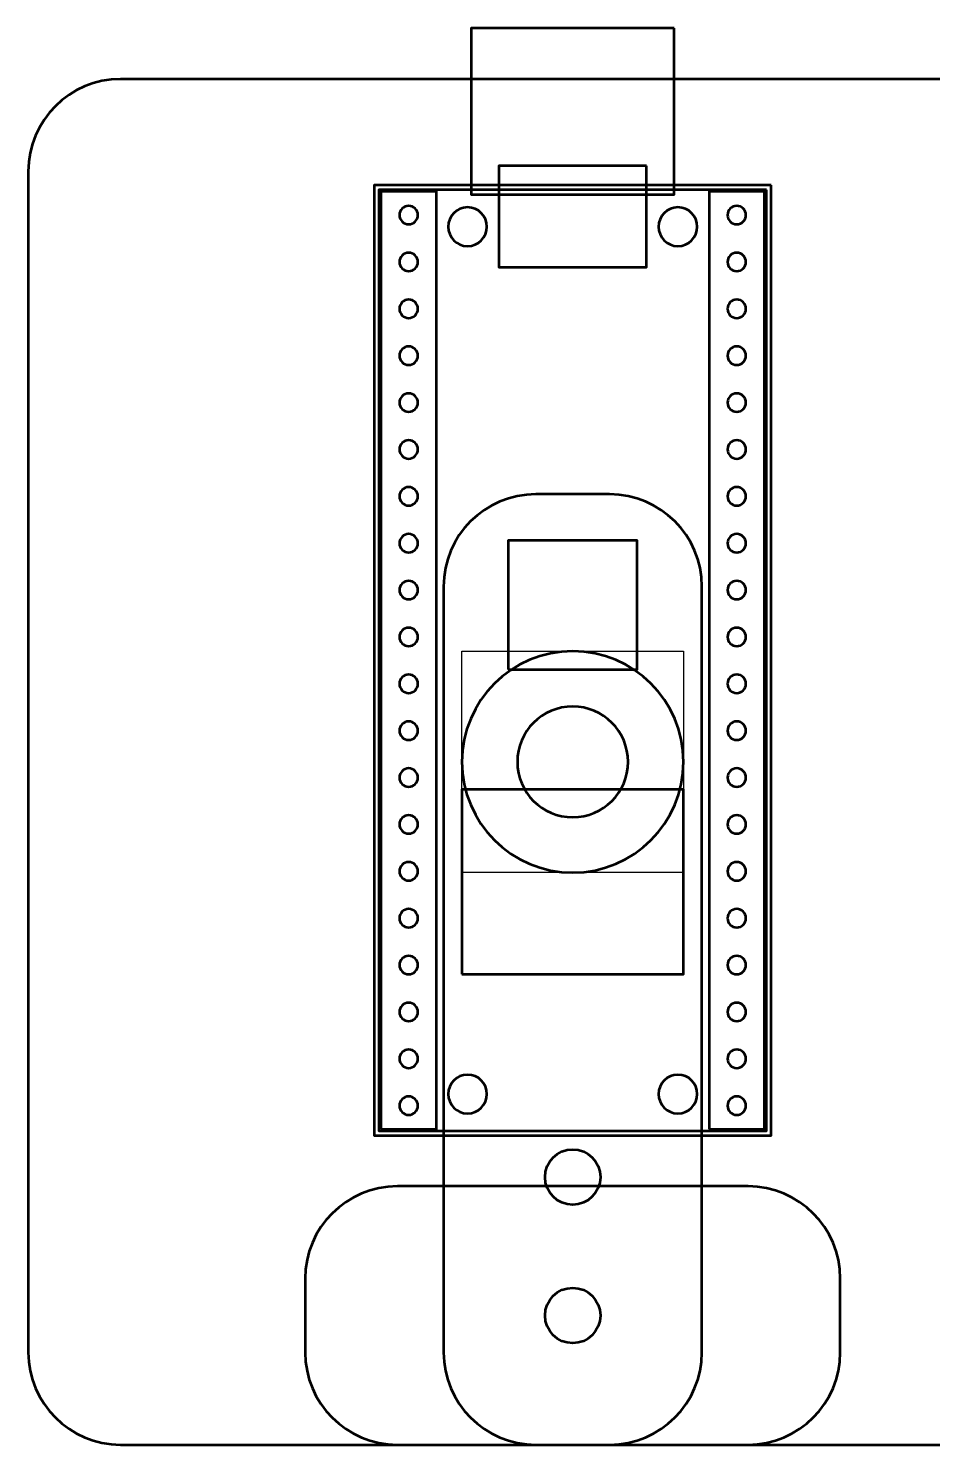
# Model space of a CAD drawing. Header units: centimetres. Extents: x -67 to 67, y -62 to 59.
# Drawn here: x -1.45 to 3.45, y -3.7 to 3.98 of the extents above; entities that cross this region are included whole.
import ezdxf

# ---------------------------------------------------------------- set-up
doc = ezdxf.new("R2010")
doc.units = ezdxf.units.CM
doc.header["$MEASUREMENT"] = 0
doc.layers.add('Layer 1', color=7, linetype='Continuous')

msp = doc.modelspace()

# ---------------------------------------------------------------- linework, layer by layer
at = {"layer": 'Layer 1', "lineweight": 53}
for points in [[(0.461, -1.99), (0.761, -1.99), (0.761, 3.09), (0.461, 3.09), (0.461, -1.99)], [(2.239, -1.99), (2.539, -1.99), (2.539, 3.09), (2.239, 3.09), (2.239, -1.99)]]:
    msp.add_lwpolyline(points, close=True, dxfattribs=at)
at = {"layer": 'Layer 1', "color": 30, "lineweight": 53}
for points in [[(1.15, 0.5), (1.85, 0.5), (1.85, 1.2), (1.15, 1.2), (1.15, 0.5)], [(0.9, -1.15), (2.1, -1.15), (2.1, -0.15), (0.9, -0.15), (0.9, -1.15)]]:
    msp.add_lwpolyline(points, close=True, dxfattribs=at)
at = {"layer": 'Layer 1', "color": 3}
msp.add_lwpolyline([(0.9, 0.6), (2.1, 0.6), (2.1, -0.6), (0.9, -0.6), (0.9, 0.6)], close=True, dxfattribs=at)
at = {"layer": 'Layer 1', "lineweight": 53}
for centre in [(1.5, -2.25), (1.5, -3)]:
    msp.add_ellipse(centre, major_axis=(0, 0.15), ratio=1, dxfattribs=at)
at = {"layer": 'Layer 1', "color": 4, "lineweight": 53}
msp.add_open_spline([(2.05, 3.975), (2.05, 3.975), (2.05, 3.075), (2.05, 3.075), (2.05, 3.075), (2.05, 3.075), (0.95, 3.075), (0.95, 3.075), (0.95, 3.075), (0.95, 3.075), (0.95, 3.975), (0.95, 3.975), (0.95, 3.975), (0.95, 3.975), (2.05, 3.975), (2.05, 3.975)], degree=3, knots=[0, 0, 0, 0, 0.2, 0.2, 0.2, 0.2, 0.4, 0.4, 0.4, 0.4, 0.6, 0.6, 0.6, 0.6, 1, 1, 1, 1], dxfattribs=at)
at = {"layer": 'Layer 1', "lineweight": 53}
for points, knots in [([(-1.45, -3.2), (-1.45, -3.2), (-1.45, 3.2), (-1.45, 3.2), (-1.45, 3.2), (-1.45, 3.47614), (-1.22614, 3.7), (-0.95, 3.7), (-0.95, 3.7), (-0.95, 3.7), (3.95, 3.7), (3.95, 3.7), (3.95, 3.7), (4.22614, 3.7), (4.45, 3.47614), (4.45, 3.2), (4.45, 3.2), (4.45, 3.2), (4.45, -3.2), (4.45, -3.2), (4.45, -3.2), (4.45, -3.47614), (4.22614, -3.7), (3.95, -3.7), (3.95, -3.7), (3.95, -3.7), (-0.95, -3.7), (-0.95, -3.7), (-0.95, -3.7), (-1.22614, -3.7), (-1.45, -3.47614), (-1.45, -3.2)], [0, 0, 0, 0, 0.1111111, 0.1111111, 0.1111111, 0.1111111, 0.2222222, 0.2222222, 0.2222222, 0.2222222, 0.3333333, 0.3333333, 0.3333333, 0.3333333, 0.4444444, 0.4444444, 0.4444444, 0.4444444, 0.5555556, 0.5555556, 0.5555556, 0.5555556, 0.6666667, 0.6666667, 0.6666667, 0.6666667, 0.7777778, 0.7777778, 0.7777778, 0.7777778, 1, 1, 1, 1]), ([(2.575, 3.125), (2.575, 3.125), (2.575, -2.025), (2.575, -2.025), (2.575, -2.025), (2.575, -2.025), (0.425, -2.025), (0.425, -2.025), (0.425, -2.025), (0.425, -2.025), (0.425, 3.125), (0.425, 3.125), (0.425, 3.125), (0.425, 3.125), (2.575, 3.125), (2.575, 3.125)], [0, 0, 0, 0, 0.2, 0.2, 0.2, 0.2, 0.4, 0.4, 0.4, 0.4, 0.6, 0.6, 0.6, 0.6, 1, 1, 1, 1]), ([(0.8, -3.2), (0.8, -3.2), (0.8, 0.95), (0.8, 0.95), (0.8, 0.95), (0.8, 1.22614), (1.02386, 1.45), (1.3, 1.45), (1.3, 1.45), (1.3, 1.45), (1.7, 1.45), (1.7, 1.45), (1.7, 1.45), (1.97614, 1.45), (2.2, 1.22614), (2.2, 0.95), (2.2, 0.95), (2.2, 0.95), (2.2, -3.2), (2.2, -3.2), (2.2, -3.2), (2.2, -3.47614), (1.97614, -3.7), (1.7, -3.7), (1.7, -3.7), (1.7, -3.7), (1.3, -3.7), (1.3, -3.7), (1.3, -3.7), (1.02386, -3.7), (0.8, -3.47614), (0.8, -3.2)], [0, 0, 0, 0, 0.1111111, 0.1111111, 0.1111111, 0.1111111, 0.2222222, 0.2222222, 0.2222222, 0.2222222, 0.3333333, 0.3333333, 0.3333333, 0.3333333, 0.4444444, 0.4444444, 0.4444444, 0.4444444, 0.5555556, 0.5555556, 0.5555556, 0.5555556, 0.6666667, 0.6666667, 0.6666667, 0.6666667, 0.7777778, 0.7777778, 0.7777778, 0.7777778, 1, 1, 1, 1]), ([(1.5, 0.3), (1.66569, 0.3), (1.8, 0.16569), (1.8, 0), (1.8, 0), (1.8, -0.16569), (1.66569, -0.3), (1.5, -0.3), (1.5, -0.3), (1.33431, -0.3), (1.2, -0.16569), (1.2, 0), (1.2, 0), (1.2, 0.16569), (1.33431, 0.3), (1.5, 0.3)], [0, 0, 0, 0, 0.2, 0.2, 0.2, 0.2, 0.4, 0.4, 0.4, 0.4, 0.6, 0.6, 0.6, 0.6, 1, 1, 1, 1]), ([(2.45, -3.7), (2.45, -3.7), (0.55, -3.7), (0.55, -3.7), (0.55, -3.7), (0.27386, -3.7), (0.05, -3.47614), (0.05, -3.2), (0.05, -3.2), (0.05, -3.2), (0.05, -2.8), (0.05, -2.8), (0.05, -2.8), (0.05, -2.52386), (0.27386, -2.3), (0.55, -2.3), (0.55, -2.3), (0.55, -2.3), (2.45, -2.3), (2.45, -2.3), (2.45, -2.3), (2.72614, -2.3), (2.95, -2.52386), (2.95, -2.8), (2.95, -2.8), (2.95, -2.8), (2.95, -3.2), (2.95, -3.2), (2.95, -3.2), (2.95, -3.47614), (2.72614, -3.7), (2.45, -3.7)], [0, 0, 0, 0, 0.1111111, 0.1111111, 0.1111111, 0.1111111, 0.2222222, 0.2222222, 0.2222222, 0.2222222, 0.3333333, 0.3333333, 0.3333333, 0.3333333, 0.4444444, 0.4444444, 0.4444444, 0.4444444, 0.5555556, 0.5555556, 0.5555556, 0.5555556, 0.6666667, 0.6666667, 0.6666667, 0.6666667, 0.7777778, 0.7777778, 0.7777778, 0.7777778, 1, 1, 1, 1])]:
    msp.add_open_spline(points, degree=3, knots=knots, dxfattribs=at)
at = {"layer": 'Layer 1', "color": 30, "lineweight": 53}
for points in [[(1.9, 3.23), (1.9, 3.23), (1.9, 2.68), (1.9, 2.68), (1.9, 2.68), (1.9, 2.68), (1.1, 2.68), (1.1, 2.68), (1.1, 2.68), (1.1, 2.68), (1.1, 3.23), (1.1, 3.23), (1.1, 3.23), (1.1, 3.23), (1.9, 3.23), (1.9, 3.23)], [(2.55, 3.1), (2.55, 3.1), (2.55, -2), (2.55, -2), (2.55, -2), (2.55, -2), (0.45, -2), (0.45, -2), (0.45, -2), (0.45, -2), (0.45, 3.1), (0.45, 3.1), (0.45, 3.1), (0.45, 3.1), (2.55, 3.1), (2.55, 3.1)], [(0.661, 2.963), (0.661, 2.93539), (0.63861, 2.913), (0.611, 2.913), (0.611, 2.913), (0.58339, 2.913), (0.561, 2.93539), (0.561, 2.963), (0.561, 2.963), (0.561, 2.99061), (0.58339, 3.013), (0.611, 3.013), (0.611, 3.013), (0.63861, 3.013), (0.661, 2.99061), (0.661, 2.963)], [(1.035, 2.9), (1.035, 2.84201), (0.98799, 2.795), (0.93, 2.795), (0.93, 2.795), (0.87201, 2.795), (0.825, 2.84201), (0.825, 2.9), (0.825, 2.9), (0.825, 2.95799), (0.87201, 3.005), (0.93, 3.005), (0.93, 3.005), (0.98799, 3.005), (1.035, 2.95799), (1.035, 2.9)], [(2.175, 2.9), (2.175, 2.84201), (2.12799, 2.795), (2.07, 2.795), (2.07, 2.795), (2.01201, 2.795), (1.965, 2.84201), (1.965, 2.9), (1.965, 2.9), (1.965, 2.95799), (2.01201, 3.005), (2.07, 3.005), (2.07, 3.005), (2.12799, 3.005), (2.175, 2.95799), (2.175, 2.9)], [(2.439, 2.963), (2.439, 2.93539), (2.41661, 2.913), (2.389, 2.913), (2.389, 2.913), (2.36139, 2.913), (2.339, 2.93539), (2.339, 2.963), (2.339, 2.963), (2.339, 2.99061), (2.36139, 3.013), (2.389, 3.013), (2.389, 3.013), (2.41661, 3.013), (2.439, 2.99061), (2.439, 2.963)], [(0.661, 2.709), (0.661, 2.68139), (0.63861, 2.659), (0.611, 2.659), (0.611, 2.659), (0.58339, 2.659), (0.561, 2.68139), (0.561, 2.709), (0.561, 2.709), (0.561, 2.73661), (0.58339, 2.759), (0.611, 2.759), (0.611, 2.759), (0.63861, 2.759), (0.661, 2.73661), (0.661, 2.709)], [(2.439, 2.709), (2.439, 2.68139), (2.41661, 2.659), (2.389, 2.659), (2.389, 2.659), (2.36139, 2.659), (2.339, 2.68139), (2.339, 2.709), (2.339, 2.709), (2.339, 2.73661), (2.36139, 2.759), (2.389, 2.759), (2.389, 2.759), (2.41661, 2.759), (2.439, 2.73661), (2.439, 2.709)], [(0.661, 2.455), (0.661, 2.42739), (0.63861, 2.405), (0.611, 2.405), (0.611, 2.405), (0.58339, 2.405), (0.561, 2.42739), (0.561, 2.455), (0.561, 2.455), (0.561, 2.48261), (0.58339, 2.505), (0.611, 2.505), (0.611, 2.505), (0.63861, 2.505), (0.661, 2.48261), (0.661, 2.455)], [(2.439, 2.455), (2.439, 2.42739), (2.41661, 2.405), (2.389, 2.405), (2.389, 2.405), (2.36139, 2.405), (2.339, 2.42739), (2.339, 2.455), (2.339, 2.455), (2.339, 2.48261), (2.36139, 2.505), (2.389, 2.505), (2.389, 2.505), (2.41661, 2.505), (2.439, 2.48261), (2.439, 2.455)], [(0.661, 2.201), (0.661, 2.17339), (0.63861, 2.151), (0.611, 2.151), (0.611, 2.151), (0.58339, 2.151), (0.561, 2.17339), (0.561, 2.201), (0.561, 2.201), (0.561, 2.22861), (0.58339, 2.251), (0.611, 2.251), (0.611, 2.251), (0.63861, 2.251), (0.661, 2.22861), (0.661, 2.201)], [(2.439, 2.201), (2.439, 2.17339), (2.41661, 2.151), (2.389, 2.151), (2.389, 2.151), (2.36139, 2.151), (2.339, 2.17339), (2.339, 2.201), (2.339, 2.201), (2.339, 2.22861), (2.36139, 2.251), (2.389, 2.251), (2.389, 2.251), (2.41661, 2.251), (2.439, 2.22861), (2.439, 2.201)], [(0.661, 1.947), (0.661, 1.91939), (0.63861, 1.897), (0.611, 1.897), (0.611, 1.897), (0.58339, 1.897), (0.561, 1.91939), (0.561, 1.947), (0.561, 1.947), (0.561, 1.97461), (0.58339, 1.997), (0.611, 1.997), (0.611, 1.997), (0.63861, 1.997), (0.661, 1.97461), (0.661, 1.947)], [(2.439, 1.947), (2.439, 1.91939), (2.41661, 1.897), (2.389, 1.897), (2.389, 1.897), (2.36139, 1.897), (2.339, 1.91939), (2.339, 1.947), (2.339, 1.947), (2.339, 1.97461), (2.36139, 1.997), (2.389, 1.997), (2.389, 1.997), (2.41661, 1.997), (2.439, 1.97461), (2.439, 1.947)], [(0.661, 1.693), (0.661, 1.66539), (0.63861, 1.643), (0.611, 1.643), (0.611, 1.643), (0.58339, 1.643), (0.561, 1.66539), (0.561, 1.693), (0.561, 1.693), (0.561, 1.72061), (0.58339, 1.743), (0.611, 1.743), (0.611, 1.743), (0.63861, 1.743), (0.661, 1.72061), (0.661, 1.693)], [(2.439, 1.693), (2.439, 1.66539), (2.41661, 1.643), (2.389, 1.643), (2.389, 1.643), (2.36139, 1.643), (2.339, 1.66539), (2.339, 1.693), (2.339, 1.693), (2.339, 1.72061), (2.36139, 1.743), (2.389, 1.743), (2.389, 1.743), (2.41661, 1.743), (2.439, 1.72061), (2.439, 1.693)], [(0.661, 1.439), (0.661, 1.41139), (0.63861, 1.389), (0.611, 1.389), (0.611, 1.389), (0.58339, 1.389), (0.561, 1.41139), (0.561, 1.439), (0.561, 1.439), (0.561, 1.46661), (0.58339, 1.489), (0.611, 1.489), (0.611, 1.489), (0.63861, 1.489), (0.661, 1.46661), (0.661, 1.439)], [(2.439, 1.439), (2.439, 1.41139), (2.41661, 1.389), (2.389, 1.389), (2.389, 1.389), (2.36139, 1.389), (2.339, 1.41139), (2.339, 1.439), (2.339, 1.439), (2.339, 1.46661), (2.36139, 1.489), (2.389, 1.489), (2.389, 1.489), (2.41661, 1.489), (2.439, 1.46661), (2.439, 1.439)], [(0.661, 1.185), (0.661, 1.15739), (0.63861, 1.135), (0.611, 1.135), (0.611, 1.135), (0.58339, 1.135), (0.561, 1.15739), (0.561, 1.185), (0.561, 1.185), (0.561, 1.21261), (0.58339, 1.235), (0.611, 1.235), (0.611, 1.235), (0.63861, 1.235), (0.661, 1.21261), (0.661, 1.185)], [(2.439, 1.185), (2.439, 1.15739), (2.41661, 1.135), (2.389, 1.135), (2.389, 1.135), (2.36139, 1.135), (2.339, 1.15739), (2.339, 1.185), (2.339, 1.185), (2.339, 1.21261), (2.36139, 1.235), (2.389, 1.235), (2.389, 1.235), (2.41661, 1.235), (2.439, 1.21261), (2.439, 1.185)], [(0.661, 0.931), (0.661, 0.90339), (0.63861, 0.881), (0.611, 0.881), (0.611, 0.881), (0.58339, 0.881), (0.561, 0.90339), (0.561, 0.931), (0.561, 0.931), (0.561, 0.95861), (0.58339, 0.981), (0.611, 0.981), (0.611, 0.981), (0.63861, 0.981), (0.661, 0.95861), (0.661, 0.931)], [(2.439, 0.931), (2.439, 0.90339), (2.41661, 0.881), (2.389, 0.881), (2.389, 0.881), (2.36139, 0.881), (2.339, 0.90339), (2.339, 0.931), (2.339, 0.931), (2.339, 0.95861), (2.36139, 0.981), (2.389, 0.981), (2.389, 0.981), (2.41661, 0.981), (2.439, 0.95861), (2.439, 0.931)], [(0.661, 0.677), (0.661, 0.64939), (0.63861, 0.627), (0.611, 0.627), (0.611, 0.627), (0.58339, 0.627), (0.561, 0.64939), (0.561, 0.677), (0.561, 0.677), (0.561, 0.70461), (0.58339, 0.727), (0.611, 0.727), (0.611, 0.727), (0.63861, 0.727), (0.661, 0.70461), (0.661, 0.677)], [(2.439, 0.677), (2.439, 0.64939), (2.41661, 0.627), (2.389, 0.627), (2.389, 0.627), (2.36139, 0.627), (2.339, 0.64939), (2.339, 0.677), (2.339, 0.677), (2.339, 0.70461), (2.36139, 0.727), (2.389, 0.727), (2.389, 0.727), (2.41661, 0.727), (2.439, 0.70461), (2.439, 0.677)], [(0.661, 0.423), (0.661, 0.39539), (0.63861, 0.373), (0.611, 0.373), (0.611, 0.373), (0.58339, 0.373), (0.561, 0.39539), (0.561, 0.423), (0.561, 0.423), (0.561, 0.45061), (0.58339, 0.473), (0.611, 0.473), (0.611, 0.473), (0.63861, 0.473), (0.661, 0.45061), (0.661, 0.423)], [(2.439, 0.423), (2.439, 0.39539), (2.41661, 0.373), (2.389, 0.373), (2.389, 0.373), (2.36139, 0.373), (2.339, 0.39539), (2.339, 0.423), (2.339, 0.423), (2.339, 0.45061), (2.36139, 0.473), (2.389, 0.473), (2.389, 0.473), (2.41661, 0.473), (2.439, 0.45061), (2.439, 0.423)], [(0.661, 0.169), (0.661, 0.14139), (0.63861, 0.119), (0.611, 0.119), (0.611, 0.119), (0.58339, 0.119), (0.561, 0.14139), (0.561, 0.169), (0.561, 0.169), (0.561, 0.19661), (0.58339, 0.219), (0.611, 0.219), (0.611, 0.219), (0.63861, 0.219), (0.661, 0.19661), (0.661, 0.169)], [(2.439, 0.169), (2.439, 0.14139), (2.41661, 0.119), (2.389, 0.119), (2.389, 0.119), (2.36139, 0.119), (2.339, 0.14139), (2.339, 0.169), (2.339, 0.169), (2.339, 0.19661), (2.36139, 0.219), (2.389, 0.219), (2.389, 0.219), (2.41661, 0.219), (2.439, 0.19661), (2.439, 0.169)], [(0.661, -0.085), (0.661, -0.11261), (0.63861, -0.135), (0.611, -0.135), (0.611, -0.135), (0.58339, -0.135), (0.561, -0.11261), (0.561, -0.085), (0.561, -0.085), (0.561, -0.05739), (0.58339, -0.035), (0.611, -0.035), (0.611, -0.035), (0.63861, -0.035), (0.661, -0.05739), (0.661, -0.085)], [(2.439, -0.085), (2.439, -0.11261), (2.41661, -0.135), (2.389, -0.135), (2.389, -0.135), (2.36139, -0.135), (2.339, -0.11261), (2.339, -0.085), (2.339, -0.085), (2.339, -0.05739), (2.36139, -0.035), (2.389, -0.035), (2.389, -0.035), (2.41661, -0.035), (2.439, -0.05739), (2.439, -0.085)], [(0.661, -0.339), (0.661, -0.36661), (0.63861, -0.389), (0.611, -0.389), (0.611, -0.389), (0.58339, -0.389), (0.561, -0.36661), (0.561, -0.339), (0.561, -0.339), (0.561, -0.31139), (0.58339, -0.289), (0.611, -0.289), (0.611, -0.289), (0.63861, -0.289), (0.661, -0.31139), (0.661, -0.339)], [(2.439, -0.339), (2.439, -0.36661), (2.41661, -0.389), (2.389, -0.389), (2.389, -0.389), (2.36139, -0.389), (2.339, -0.36661), (2.339, -0.339), (2.339, -0.339), (2.339, -0.31139), (2.36139, -0.289), (2.389, -0.289), (2.389, -0.289), (2.41661, -0.289), (2.439, -0.31139), (2.439, -0.339)], [(0.661, -0.593), (0.661, -0.62061), (0.63861, -0.643), (0.611, -0.643), (0.611, -0.643), (0.58339, -0.643), (0.561, -0.62061), (0.561, -0.593), (0.561, -0.593), (0.561, -0.56539), (0.58339, -0.543), (0.611, -0.543), (0.611, -0.543), (0.63861, -0.543), (0.661, -0.56539), (0.661, -0.593)], [(2.439, -0.593), (2.439, -0.62061), (2.41661, -0.643), (2.389, -0.643), (2.389, -0.643), (2.36139, -0.643), (2.339, -0.62061), (2.339, -0.593), (2.339, -0.593), (2.339, -0.56539), (2.36139, -0.543), (2.389, -0.543), (2.389, -0.543), (2.41661, -0.543), (2.439, -0.56539), (2.439, -0.593)], [(0.661, -0.847), (0.661, -0.87461), (0.63861, -0.897), (0.611, -0.897), (0.611, -0.897), (0.58339, -0.897), (0.561, -0.87461), (0.561, -0.847), (0.561, -0.847), (0.561, -0.81939), (0.58339, -0.797), (0.611, -0.797), (0.611, -0.797), (0.63861, -0.797), (0.661, -0.81939), (0.661, -0.847)], [(2.439, -0.847), (2.439, -0.87461), (2.41661, -0.897), (2.389, -0.897), (2.389, -0.897), (2.36139, -0.897), (2.339, -0.87461), (2.339, -0.847), (2.339, -0.847), (2.339, -0.81939), (2.36139, -0.797), (2.389, -0.797), (2.389, -0.797), (2.41661, -0.797), (2.439, -0.81939), (2.439, -0.847)], [(0.661, -1.101), (0.661, -1.12861), (0.63861, -1.151), (0.611, -1.151), (0.611, -1.151), (0.58339, -1.151), (0.561, -1.12861), (0.561, -1.101), (0.561, -1.101), (0.561, -1.07339), (0.58339, -1.051), (0.611, -1.051), (0.611, -1.051), (0.63861, -1.051), (0.661, -1.07339), (0.661, -1.101)], [(2.439, -1.101), (2.439, -1.12861), (2.41661, -1.151), (2.389, -1.151), (2.389, -1.151), (2.36139, -1.151), (2.339, -1.12861), (2.339, -1.101), (2.339, -1.101), (2.339, -1.07339), (2.36139, -1.051), (2.389, -1.051), (2.389, -1.051), (2.41661, -1.051), (2.439, -1.07339), (2.439, -1.101)], [(0.661, -1.355), (0.661, -1.38261), (0.63861, -1.405), (0.611, -1.405), (0.611, -1.405), (0.58339, -1.405), (0.561, -1.38261), (0.561, -1.355), (0.561, -1.355), (0.561, -1.32739), (0.58339, -1.305), (0.611, -1.305), (0.611, -1.305), (0.63861, -1.305), (0.661, -1.32739), (0.661, -1.355)], [(2.439, -1.355), (2.439, -1.38261), (2.41661, -1.405), (2.389, -1.405), (2.389, -1.405), (2.36139, -1.405), (2.339, -1.38261), (2.339, -1.355), (2.339, -1.355), (2.339, -1.32739), (2.36139, -1.305), (2.389, -1.305), (2.389, -1.305), (2.41661, -1.305), (2.439, -1.32739), (2.439, -1.355)], [(0.661, -1.609), (0.661, -1.63661), (0.63861, -1.659), (0.611, -1.659), (0.611, -1.659), (0.58339, -1.659), (0.561, -1.63661), (0.561, -1.609), (0.561, -1.609), (0.561, -1.58139), (0.58339, -1.559), (0.611, -1.559), (0.611, -1.559), (0.63861, -1.559), (0.661, -1.58139), (0.661, -1.609)], [(2.439, -1.609), (2.439, -1.63661), (2.41661, -1.659), (2.389, -1.659), (2.389, -1.659), (2.36139, -1.659), (2.339, -1.63661), (2.339, -1.609), (2.339, -1.609), (2.339, -1.58139), (2.36139, -1.559), (2.389, -1.559), (2.389, -1.559), (2.41661, -1.559), (2.439, -1.58139), (2.439, -1.609)], [(1.035, -1.8), (1.035, -1.85799), (0.98799, -1.905), (0.93, -1.905), (0.93, -1.905), (0.87201, -1.905), (0.825, -1.85799), (0.825, -1.8), (0.825, -1.8), (0.825, -1.74201), (0.87201, -1.695), (0.93, -1.695), (0.93, -1.695), (0.98799, -1.695), (1.035, -1.74201), (1.035, -1.8)], [(2.175, -1.8), (2.175, -1.85799), (2.12799, -1.905), (2.07, -1.905), (2.07, -1.905), (2.01201, -1.905), (1.965, -1.85799), (1.965, -1.8), (1.965, -1.8), (1.965, -1.74201), (2.01201, -1.695), (2.07, -1.695), (2.07, -1.695), (2.12799, -1.695), (2.175, -1.74201), (2.175, -1.8)], [(0.661, -1.863), (0.661, -1.89061), (0.63861, -1.913), (0.611, -1.913), (0.611, -1.913), (0.58339, -1.913), (0.561, -1.89061), (0.561, -1.863), (0.561, -1.863), (0.561, -1.83539), (0.58339, -1.813), (0.611, -1.813), (0.611, -1.813), (0.63861, -1.813), (0.661, -1.83539), (0.661, -1.863)], [(2.439, -1.863), (2.439, -1.89061), (2.41661, -1.913), (2.389, -1.913), (2.389, -1.913), (2.36139, -1.913), (2.339, -1.89061), (2.339, -1.863), (2.339, -1.863), (2.339, -1.83539), (2.36139, -1.813), (2.389, -1.813), (2.389, -1.813), (2.41661, -1.813), (2.439, -1.83539), (2.439, -1.863)]]:
    msp.add_open_spline(points, degree=3, knots=[0, 0, 0, 0, 0.2, 0.2, 0.2, 0.2, 0.4, 0.4, 0.4, 0.4, 0.6, 0.6, 0.6, 0.6, 1, 1, 1, 1], dxfattribs=at)
at = {"layer": 'Layer 1', "color": 3, "lineweight": 53}
msp.add_open_spline([(1.5, 0.6), (1.83138, 0.6), (2.1, 0.33138), (2.1, 0), (2.1, 0), (2.1, -0.33138), (1.83138, -0.6), (1.5, -0.6), (1.5, -0.6), (1.16862, -0.6), (0.9, -0.33138), (0.9, 0), (0.9, 0), (0.9, 0.33138), (1.16862, 0.6), (1.5, 0.6)], degree=3, knots=[0, 0, 0, 0, 0.2, 0.2, 0.2, 0.2, 0.4, 0.4, 0.4, 0.4, 0.6, 0.6, 0.6, 0.6, 1, 1, 1, 1], dxfattribs=at)

doc.saveas('drawing.dxf')
